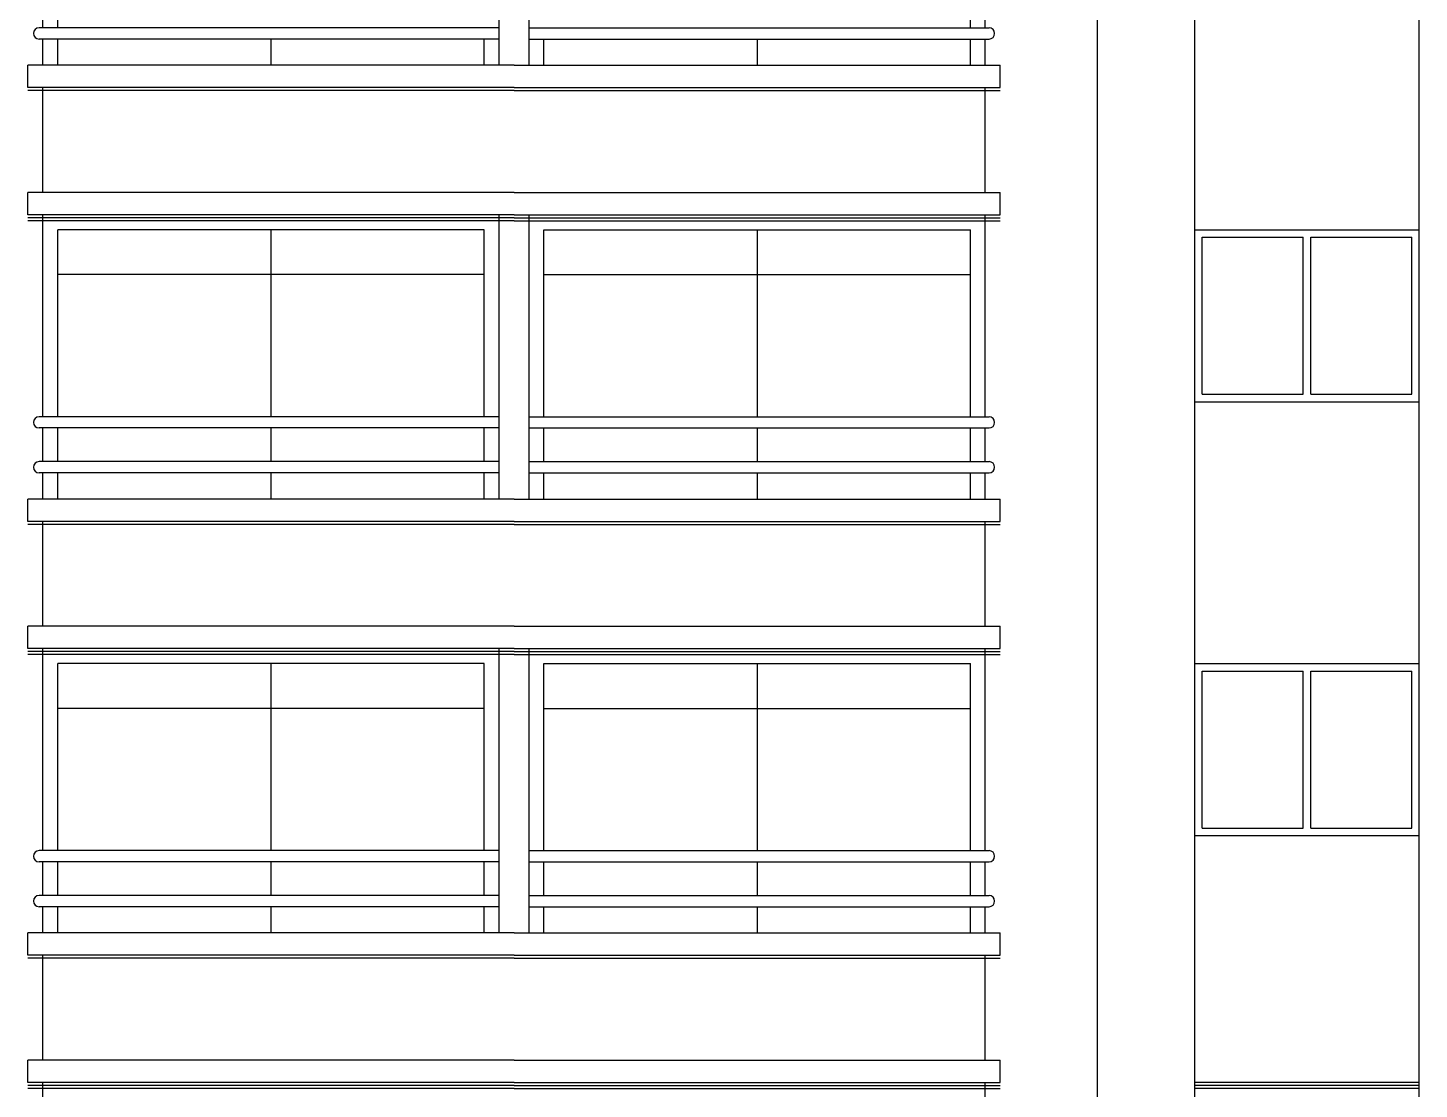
# Model space of a CAD drawing. Header units: millimetres. Extents: x 2200 to 2403, y 2380 to 2511.
# Drawn here: x 2340.24 to 2349.54, y 2471.57 to 2478.67 of the extents above; entities that cross this region are included whole.
import ezdxf

# ---------------------------------------------------------------- set-up
doc = ezdxf.new("R2010")
doc.units = ezdxf.units.MM

msp = doc.modelspace()

# ---------------------------------------------------------------- linework, layer by layer
for p, q in [((2347.39394, 2477.41758), (2347.39394, 2480.46758)), ((2348.04394, 2477.41758), (2348.04394, 2480.46758)), ((2349.54394, 2477.41758), (2349.54394, 2480.46758)), ((2347.39394, 2474.51758), (2347.39394, 2477.56758)), ((2348.04394, 2474.51758), (2348.04394, 2477.56758)), ((2349.54394, 2474.51758), (2349.54394, 2477.56758)), ((2347.39394, 2469.82433), (2347.39394, 2474.66758)), ((2348.04394, 2469.41512), (2348.04394, 2474.66758)), ((2349.54394, 2469.42003), (2349.54394, 2474.66758))]:
    msp.add_line(p, q)
at = {"color": 5}
for p, q in [((2343.39394, 2478.41758), (2343.39394, 2480.31758)), ((2343.59394, 2478.41758), (2343.59394, 2480.31758)), ((2343.39394, 2475.51758), (2343.39394, 2477.41758)), ((2343.59394, 2475.51758), (2343.59394, 2477.41758)), ((2343.39394, 2472.61758), (2343.39394, 2474.51758)), ((2343.59394, 2472.61758), (2343.59394, 2474.51758))]:
    msp.add_line(p, q, dxfattribs=at)
at = {"color": 3}
for p, q in [((2340.34394, 2478.66758), (2340.34394, 2478.89258)), ((2346.64394, 2478.66758), (2346.64394, 2478.89258)), ((2340.34394, 2478.41758), (2340.34394, 2478.59258)), ((2346.64394, 2478.41758), (2346.64394, 2478.59258)), ((2340.34394, 2477.56758), (2340.34394, 2478.26758)), ((2346.64394, 2477.56758), (2346.64394, 2478.26758)), ((2340.34394, 2476.06758), (2340.34394, 2477.41758)), ((2346.64394, 2476.06758), (2346.64394, 2477.41758)), ((2348.04394, 2477.31758), (2349.54394, 2477.31758)), ((2348.04394, 2476.16758), (2349.54394, 2476.16758)), ((2340.34394, 2475.76758), (2340.34394, 2475.99258)), ((2346.64394, 2475.76758), (2346.64394, 2475.99258)), ((2340.34394, 2475.51758), (2340.34394, 2475.69258)), ((2346.64394, 2475.51758), (2346.64394, 2475.69258)), ((2340.34394, 2474.66758), (2340.34394, 2475.36758)), ((2346.64394, 2474.66758), (2346.64394, 2475.36758)), ((2340.34394, 2473.16758), (2340.34394, 2474.51758)), ((2346.64394, 2473.16758), (2346.64394, 2474.51758)), ((2348.04394, 2474.41758), (2349.54394, 2474.41758)), ((2348.04394, 2473.26758), (2349.54394, 2473.26758)), ((2340.34394, 2472.86758), (2340.34394, 2473.09258)), ((2346.64394, 2472.86758), (2346.64394, 2473.09258)), ((2340.34394, 2472.61758), (2340.34394, 2472.79258)), ((2346.64394, 2472.61758), (2346.64394, 2472.79258)), ((2340.34394, 2471.76758), (2340.34394, 2472.46758)), ((2346.64394, 2471.76758), (2346.64394, 2472.46758)), ((2340.34394, 2469.21758), (2340.34394, 2471.61758)), ((2346.64394, 2469.21758), (2346.64394, 2471.61758)), ((2349.54394, 2471.61758), (2348.04394, 2471.61758))]:
    msp.add_line(p, q, dxfattribs=at)
at = {"color": 1}
for p, q in [((2340.44394, 2478.66758), (2340.44394, 2478.89258)), ((2346.54394, 2478.66758), (2346.54394, 2478.89258)), ((2340.44394, 2478.41758), (2340.44394, 2478.59258)), ((2341.86894, 2478.59258), (2341.86894, 2478.41758)), ((2343.29394, 2478.41758), (2343.29394, 2478.59258)), ((2343.69394, 2478.41758), (2343.69394, 2478.59258)), ((2345.11894, 2478.59258), (2345.11894, 2478.41758)), ((2346.54394, 2478.41758), (2346.54394, 2478.59258)), ((2340.44394, 2476.06758), (2340.44394, 2477.31758)), ((2343.29394, 2477.31758), (2340.44394, 2477.31758)), ((2341.86894, 2477.31758), (2341.86894, 2476.06758)), ((2343.29394, 2476.06758), (2343.29394, 2477.31758)), ((2343.69394, 2476.06758), (2343.69394, 2477.31758)), ((2343.69394, 2477.31758), (2346.54394, 2477.31758)), ((2345.11894, 2477.31758), (2345.11894, 2476.06758)), ((2346.54394, 2476.06758), (2346.54394, 2477.31758)), ((2348.09394, 2477.26758), (2348.76894, 2477.26758)), ((2348.09394, 2476.21758), (2348.09394, 2477.26758)), ((2348.76894, 2476.21758), (2348.76894, 2477.26758)), ((2348.81894, 2477.26758), (2349.49394, 2477.26758)), ((2348.81894, 2476.21758), (2348.81894, 2477.26758)), ((2349.49394, 2476.21758), (2349.49394, 2477.26758)), ((2343.29394, 2477.01758), (2340.44394, 2477.01758)), ((2343.69394, 2477.01758), (2346.54394, 2477.01758)), ((2348.09394, 2476.21758), (2348.76894, 2476.21758)), ((2348.81894, 2476.21758), (2349.49394, 2476.21758)), ((2340.44394, 2475.76758), (2340.44394, 2475.99258)), ((2341.86894, 2475.99258), (2341.86894, 2475.76758)), ((2343.29394, 2475.76758), (2343.29394, 2475.99258)), ((2343.69394, 2475.76758), (2343.69394, 2475.99258)), ((2345.11894, 2475.99258), (2345.11894, 2475.76758)), ((2346.54394, 2475.76758), (2346.54394, 2475.99258)), ((2340.44394, 2475.51758), (2340.44394, 2475.69258)), ((2341.86894, 2475.69258), (2341.86894, 2475.51758)), ((2343.29394, 2475.51758), (2343.29394, 2475.69258)), ((2343.69394, 2475.51758), (2343.69394, 2475.69258)), ((2345.11894, 2475.69258), (2345.11894, 2475.51758)), ((2346.54394, 2475.51758), (2346.54394, 2475.69258)), ((2340.44394, 2473.16758), (2340.44394, 2474.41758)), ((2343.29394, 2474.41758), (2340.44394, 2474.41758)), ((2341.86894, 2474.41758), (2341.86894, 2473.16758)), ((2343.29394, 2473.16758), (2343.29394, 2474.41758)), ((2343.69394, 2474.41758), (2346.54394, 2474.41758)), ((2343.69394, 2473.16758), (2343.69394, 2474.41758)), ((2345.11894, 2474.41758), (2345.11894, 2473.16758)), ((2346.54394, 2473.16758), (2346.54394, 2474.41758)), ((2348.09394, 2474.36758), (2348.76894, 2474.36758)), ((2348.09394, 2473.31758), (2348.09394, 2474.36758)), ((2348.76894, 2473.31758), (2348.76894, 2474.36758)), ((2348.81894, 2474.36758), (2349.49394, 2474.36758)), ((2348.81894, 2473.31758), (2348.81894, 2474.36758)), ((2349.49394, 2473.31758), (2349.49394, 2474.36758)), ((2343.29394, 2474.11758), (2340.44394, 2474.11758)), ((2343.69394, 2474.11758), (2346.54394, 2474.11758)), ((2348.09394, 2473.31758), (2348.76894, 2473.31758)), ((2348.81894, 2473.31758), (2349.49394, 2473.31758)), ((2340.44394, 2472.86758), (2340.44394, 2473.09258)), ((2341.86894, 2473.09258), (2341.86894, 2472.86758)), ((2343.29394, 2472.86758), (2343.29394, 2473.09258)), ((2343.69394, 2472.86758), (2343.69394, 2473.09258)), ((2345.11894, 2473.09258), (2345.11894, 2472.86758)), ((2346.54394, 2472.86758), (2346.54394, 2473.09258)), ((2340.44394, 2472.61758), (2340.44394, 2472.79258)), ((2341.86894, 2472.79258), (2341.86894, 2472.61758)), ((2343.29394, 2472.61758), (2343.29394, 2472.79258)), ((2343.69394, 2472.61758), (2343.69394, 2472.79258)), ((2345.11894, 2472.79258), (2345.11894, 2472.61758)), ((2346.54394, 2472.61758), (2346.54394, 2472.79258))]:
    msp.add_line(p, q, dxfattribs=at)
at = {"color": 2}
for p, q in [((2343.39394, 2478.66758), (2340.31894, 2478.66758)), ((2343.59394, 2478.66758), (2346.66894, 2478.66758)), ((2343.39394, 2478.59258), (2340.31894, 2478.59258)), ((2343.59394, 2478.59258), (2346.66894, 2478.59258)), ((2340.24394, 2478.26758), (2340.24394, 2478.41758)), ((2343.49394, 2478.41758), (2340.24394, 2478.41758)), ((2343.49394, 2478.41758), (2346.74394, 2478.41758)), ((2346.74394, 2478.26758), (2346.74394, 2478.41758)), ((2343.49394, 2478.26758), (2340.24394, 2478.26758)), ((2343.49394, 2478.26758), (2346.74394, 2478.26758)), ((2340.24394, 2477.41758), (2340.24394, 2477.56758)), ((2343.49394, 2477.56758), (2340.24394, 2477.56758)), ((2343.49394, 2477.56758), (2346.74394, 2477.56758)), ((2346.74394, 2477.41758), (2346.74394, 2477.56758)), ((2343.49394, 2477.41758), (2340.24394, 2477.41758)), ((2343.49394, 2477.41758), (2346.74394, 2477.41758)), ((2343.39394, 2476.06758), (2340.31894, 2476.06758)), ((2343.59394, 2476.06758), (2346.66894, 2476.06758)), ((2343.39394, 2475.99258), (2340.31894, 2475.99258)), ((2343.59394, 2475.99258), (2346.66894, 2475.99258)), ((2343.39394, 2475.76758), (2340.31894, 2475.76758)), ((2343.59394, 2475.76758), (2346.66894, 2475.76758)), ((2343.39394, 2475.69258), (2340.31894, 2475.69258)), ((2343.59394, 2475.69258), (2346.66894, 2475.69258)), ((2340.24394, 2475.36758), (2340.24394, 2475.51758)), ((2343.49394, 2475.51758), (2340.24394, 2475.51758)), ((2343.49394, 2475.51758), (2346.74394, 2475.51758)), ((2346.74394, 2475.36758), (2346.74394, 2475.51758)), ((2343.49394, 2475.36758), (2340.24394, 2475.36758)), ((2343.49394, 2475.36758), (2346.74394, 2475.36758)), ((2340.24394, 2474.51758), (2340.24394, 2474.66758)), ((2343.49394, 2474.66758), (2340.24394, 2474.66758)), ((2343.49394, 2474.66758), (2346.74394, 2474.66758)), ((2346.74394, 2474.51758), (2346.74394, 2474.66758)), ((2343.49394, 2474.51758), (2340.24394, 2474.51758)), ((2343.49394, 2474.51758), (2346.74394, 2474.51758)), ((2343.39394, 2473.16758), (2340.31894, 2473.16758)), ((2343.59394, 2473.16758), (2346.66894, 2473.16758)), ((2343.39394, 2473.09258), (2340.31894, 2473.09258)), ((2343.59394, 2473.09258), (2346.66894, 2473.09258)), ((2343.39394, 2472.86758), (2340.31894, 2472.86758)), ((2343.39394, 2472.79258), (2340.31894, 2472.79258)), ((2343.59394, 2472.86758), (2346.66894, 2472.86758)), ((2343.59394, 2472.79258), (2346.66894, 2472.79258)), ((2340.24394, 2472.46758), (2340.24394, 2472.61758)), ((2343.49394, 2472.61758), (2340.24394, 2472.61758)), ((2343.49394, 2472.61758), (2346.74394, 2472.61758)), ((2346.74394, 2472.46758), (2346.74394, 2472.61758)), ((2343.49394, 2472.46758), (2340.24394, 2472.46758)), ((2343.49394, 2472.46758), (2346.74394, 2472.46758)), ((2340.24394, 2471.61758), (2340.24394, 2471.76758)), ((2343.49394, 2471.76758), (2340.24394, 2471.76758)), ((2343.49394, 2471.76758), (2346.74394, 2471.76758)), ((2346.74394, 2471.61758), (2346.74394, 2471.76758)), ((2343.49394, 2471.61758), (2340.24394, 2471.61758)), ((2343.49394, 2471.61758), (2346.74394, 2471.61758))]:
    msp.add_line(p, q, dxfattribs=at)
at = {"color": 4}
for p, q in [((2343.49394, 2478.24758), (2340.24394, 2478.24758)), ((2343.49394, 2478.24758), (2346.74394, 2478.24758)), ((2343.49394, 2477.39758), (2340.24394, 2477.39758)), ((2343.49394, 2477.37758), (2340.24394, 2477.37758)), ((2343.49394, 2477.39758), (2346.74394, 2477.39758)), ((2343.49394, 2477.37758), (2346.74394, 2477.37758)), ((2343.49394, 2475.34758), (2340.24394, 2475.34758)), ((2343.49394, 2475.34758), (2346.74394, 2475.34758)), ((2343.49394, 2474.49758), (2340.24394, 2474.49758)), ((2343.49394, 2474.47758), (2340.24394, 2474.47758)), ((2343.49394, 2474.49758), (2346.74394, 2474.49758)), ((2343.49394, 2474.47758), (2346.74394, 2474.47758)), ((2343.49394, 2472.44758), (2340.24394, 2472.44758)), ((2343.49394, 2472.44758), (2346.74394, 2472.44758)), ((2343.49394, 2471.59758), (2340.24394, 2471.59758)), ((2343.49394, 2471.57758), (2340.24394, 2471.57758)), ((2343.49394, 2471.59758), (2346.74394, 2471.59758)), ((2343.49394, 2471.57758), (2346.74394, 2471.57758)), ((2349.54394, 2471.59758), (2348.04394, 2471.59758)), ((2349.54394, 2471.57758), (2348.04394, 2471.57758))]:
    msp.add_line(p, q, dxfattribs=at)
at = {"color": 2}
for centre, start, end in [((2340.31894, 2478.63008), 90, 270), ((2346.66894, 2478.63008), 270, 90), ((2340.31894, 2476.03008), 90, 270), ((2346.66894, 2476.03008), 270, 90), ((2340.31894, 2475.73008), 90, 270), ((2346.66894, 2475.73008), 270, 90), ((2340.31894, 2473.13008), 90, 270), ((2346.66894, 2473.13008), 270, 90), ((2340.31894, 2472.83008), 90, 270), ((2346.66894, 2472.83008), 270, 90)]:
    msp.add_arc(centre, 0.0375, start, end, dxfattribs=at)

doc.saveas('drawing.dxf')
